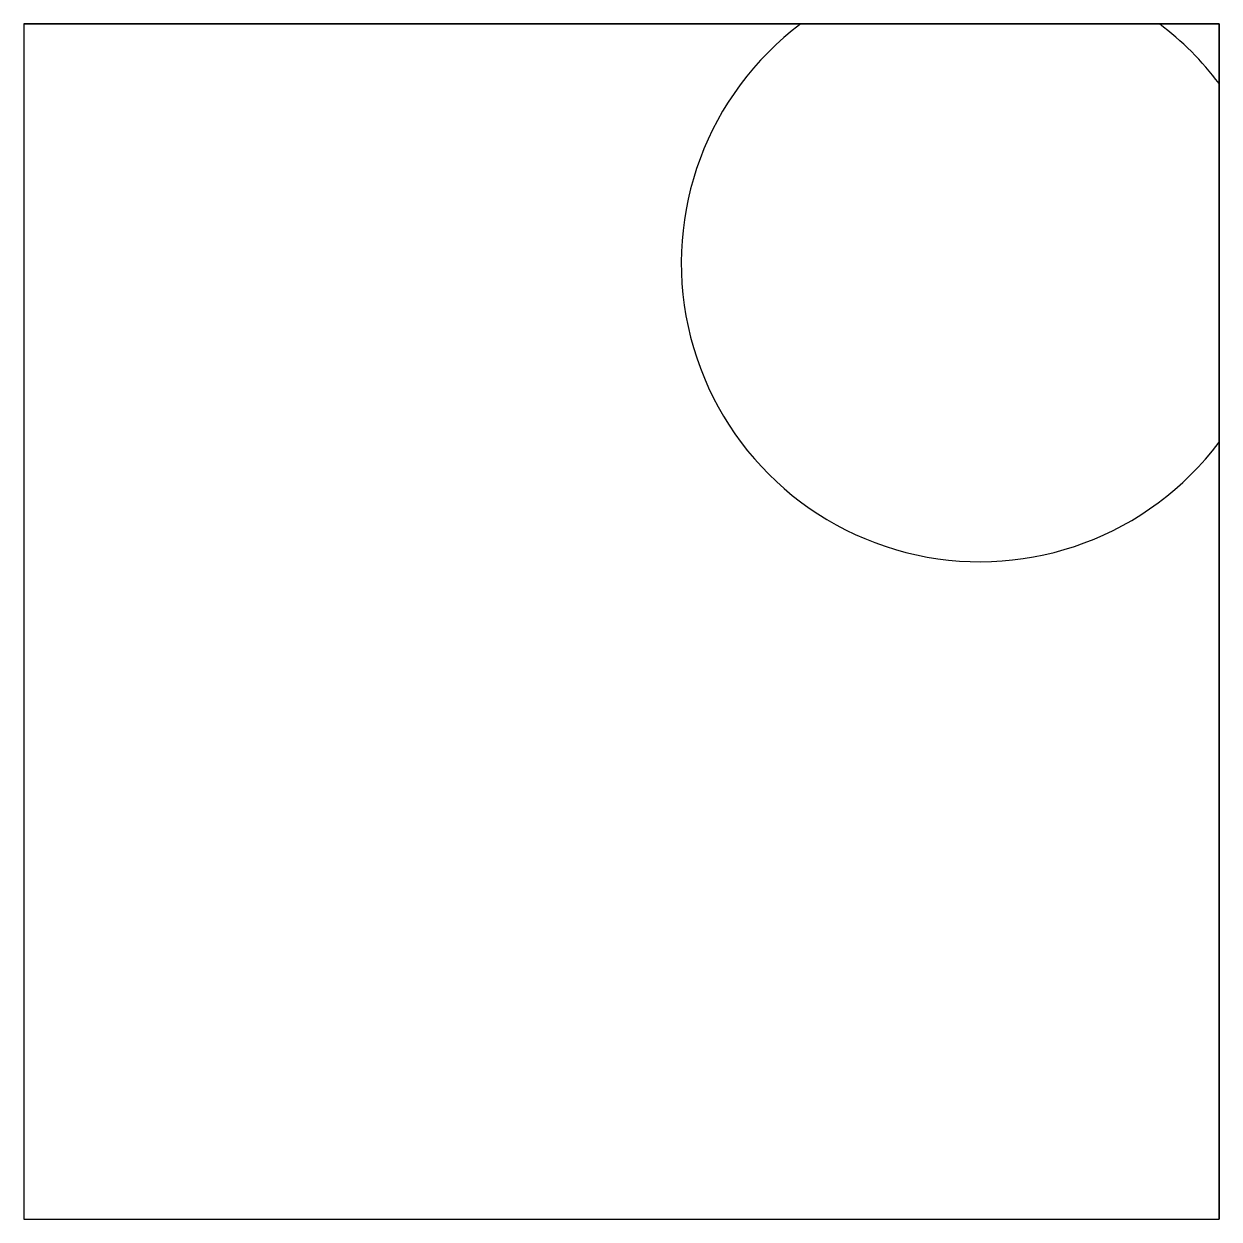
# Model space of a CAD drawing. Extents: x 0 to 4, y 0 to 4.
import ezdxf

# ---------------------------------------------------------------- set-up
doc = ezdxf.new("R2010")
doc.units = 0
doc.layers.get('0').update_dxf_attribs({"linetype": 'CONTINUOUS'})

# ---------------------------------------------------------------- blocks, each defined once
blk = doc.blocks.new('*U4')
at = {"color": 7}
for p, q in [((0, 4, 4), (4, 4, 4)), ((0, 4), (0, 4, 4)), ((0, 4, 4), (0, 0, 4)), ((0, 4), (0, 0)), ((4, 4), (0, 4)), ((2.6, 4, 3), (3.8, 4, 3)), ((3.8, 4, 1), (2.6, 4, 1)), ((2.6, 4, 1), (2.6, 4, 3)), ((3.8, 4, 1), (3.8, 4, 3)), ((4, 4), (4, 4, 4)), ((4, 4, 4), (4, 0, 4)), ((4, 0), (4, 4)), ((4, 3.8, 3), (4, 2.6, 3)), ((4, 2.6, 1), (4, 3.8, 1)), ((4, 3.8, 1), (4, 3.8, 3)), ((2.2, 3.2, 1), (2.2, 3.2, 3)), ((4, 2.6, 1), (4, 2.6, 3)), ((3.2, 2.2, 1), (3.2, 2.2, 3)), ((0, 0), (0, 0, 4)), ((0, 0, 4), (4, 0, 4)), ((0, 0), (4, 0)), ((4, 0, 4), (4, 0))]:
    blk.add_line(p, q, dxfattribs=at)
for centre, start, end in [((3.2, 3.2, 1), 126.8699, 323.1301), ((3.2, 3.2, 3), 126.8699, 323.1301), ((3.2, 3.2, 1), 36.8699, 53.1301), ((3.2, 3.2, 3), 36.8699, 53.1301)]:
    blk.add_arc(centre, 1, start, end, dxfattribs=at)

msp = doc.modelspace()

# ---------------------------------------------------------------- block references
msp.add_blockref('*U4', (0, 0))

doc.saveas('drawing.dxf')
